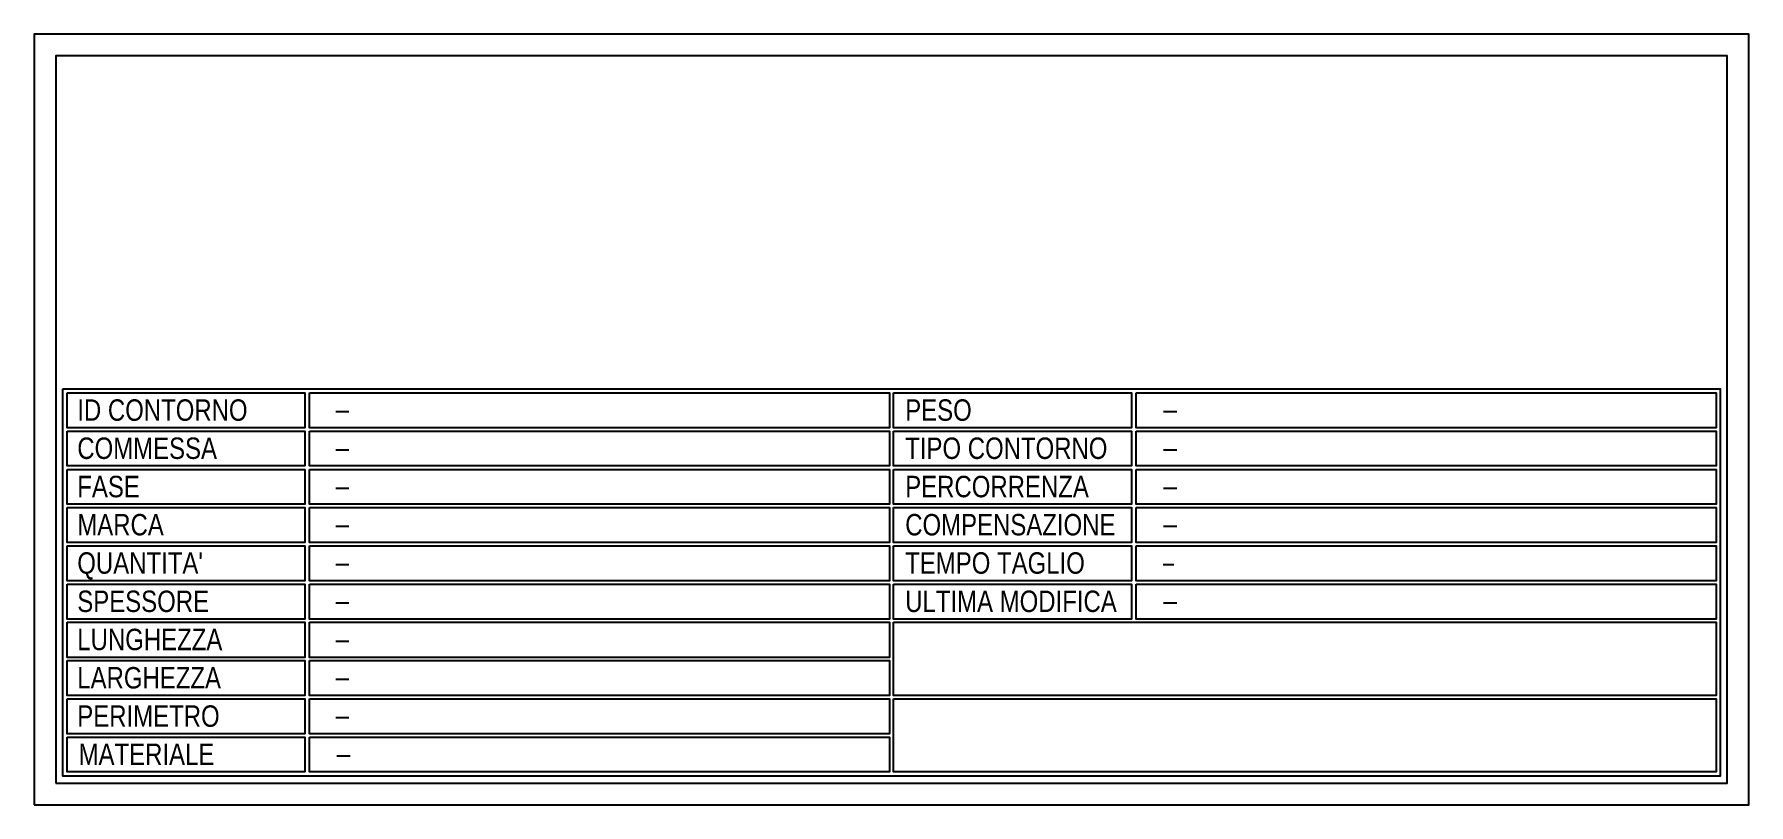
# Model space of a CAD drawing. Header units: millimetres. Extents: x 0 to 1200, y 0 to 539.
import ezdxf

# ---------------------------------------------------------------- set-up
doc = ezdxf.new("R2010")
doc.units = ezdxf.units.MM
doc.styles.add('EasyCutStyle', font='romans.shx', dxfattribs={"width": 0.8})
doc.styles.add('EasyCutStyle1', font='arial.ttf', dxfattribs={"width": 0.8})

# ---------------------------------------------------------------- blocks, each defined once
blk = doc.blocks.new('*U7')
at = {"color": 5}
blk.add_lwpolyline([(0, 0), (1200, 0), (1200, 539), (0, 539)], close=True, dxfattribs=at)
at = {"color": 7}
blk.add_lwpolyline([(15, 15), (1185, 15), (1185, 524), (15, 524)], close=True, dxfattribs=at)
at = {"color": 253}
blk.add_lwpolyline([(20, 291), (1180, 291), (1180, 20), (20, 20)], close=True, dxfattribs=at)
at = {"color": 2}
for points in [[(23, 288.1), (189.3, 288.1), (189.3, 263.7), (23, 263.7)], [(23, 288.1), (189.3, 288.1), (189.3, 263.7), (23, 263.7)], [(601.5, 288.1), (767.9, 288.1), (767.9, 263.7), (601.5, 263.7)], [(23, 261.4), (189.3, 261.4), (189.3, 237), (23, 237)], [(601.5, 261.4), (767.9, 261.4), (767.9, 237), (601.5, 237)], [(23, 234.6), (189.3, 234.6), (189.3, 210.2), (23, 210.2)], [(601.5, 234.6), (767.9, 234.6), (767.9, 210.2), (601.5, 210.2)], [(23, 207.9), (189.3, 207.9), (189.3, 183.4), (23, 183.4)], [(601.5, 207.9), (767.9, 207.9), (767.9, 183.4), (601.5, 183.4)], [(23, 181.1), (189.3, 181.1), (189.3, 156.7), (23, 156.7)], [(601.5, 181.1), (767.9, 181.1), (767.9, 156.7), (601.5, 156.7)], [(23, 154.3), (189.3, 154.3), (189.3, 129.9), (23, 129.9)], [(601.5, 154.3), (767.9, 154.3), (767.9, 129.9), (601.5, 129.9)], [(23, 127.6), (189.3, 127.6), (189.3, 103.1), (23, 103.1)], [(23, 100.8), (189.3, 100.8), (189.3, 76.4), (23, 76.4)], [(23, 74), (189.3, 74), (189.3, 49.6), (23, 49.6)], [(23, 47.3), (189.3, 47.3), (189.3, 22.9), (23, 22.9)]]:
    blk.add_lwpolyline(points, close=True, dxfattribs=at)
at = {"color": 1}
for points in [[(192.7, 288.1), (598.5, 288.1), (598.5, 263.7), (192.7, 263.7)], [(771.3, 288.1), (1177.2, 288.1), (1177.2, 263.7), (771.3, 263.7)], [(192.7, 261.4), (598.5, 261.4), (598.5, 237), (192.7, 237)], [(771.3, 261.4), (1177.2, 261.4), (1177.2, 237), (771.3, 237)], [(192.7, 234.6), (598.5, 234.6), (598.5, 210.2), (192.7, 210.2)], [(771.3, 234.6), (1177.2, 234.6), (1177.2, 210.2), (771.3, 210.2)], [(192.7, 207.9), (598.5, 207.9), (598.5, 183.4), (192.7, 183.4)], [(771.3, 207.9), (1177.2, 207.9), (1177.2, 183.4), (771.3, 183.4)], [(192.7, 181.1), (598.5, 181.1), (598.5, 156.7), (192.7, 156.7)], [(771.3, 181.1), (1177.2, 181.1), (1177.2, 156.7), (771.3, 156.7)], [(192.7, 154.3), (598.5, 154.3), (598.5, 129.9), (192.7, 129.9)], [(771.3, 154.3), (1177.2, 154.3), (1177.2, 129.9), (771.3, 129.9)], [(192.7, 127.6), (598.5, 127.6), (598.5, 103.1), (192.7, 103.1)], [(601.5, 127.6), (1177.2, 127.6), (1177.2, 76.4), (601.5, 76.4)], [(192.7, 100.8), (598.5, 100.8), (598.5, 76.4), (192.7, 76.4)], [(192.7, 74), (598.5, 74), (598.5, 49.6), (192.7, 49.6)], [(601.5, 74), (1177.2, 74), (1177.2, 22.9), (601.5, 22.9)], [(192.7, 47.3), (598.5, 47.3), (598.5, 22.9), (192.7, 22.9)]]:
    blk.add_lwpolyline(points, close=True, dxfattribs=at)
at = {"color": 161, "style": 'EasyCutStyle1', "width": 0.8}
for s, p in [('ID CONTORNO', (30.1, 268.6)), ('PESO', (609.6, 268.6)), ('COMMESSA', (30.1, 241.9)), ('TIPO CONTORNO', (609.6, 241.9)), ('FASE', (30.1, 215.1)), ('PERCORRENZA', (609.6, 215.1)), ('MARCA', (30.1, 188.4)), ('COMPENSAZIONE', (609.6, 188.4)), ("QUANTITA'", (30.1, 161.6)), ('TEMPO TAGLIO', (609.6, 161.6)), ('SPESSORE', (30.1, 134.8)), ('ULTIMA MODIFICA', (609.6, 134.8)), ('LUNGHEZZA', (30.1, 108.1)), ('LARGHEZZA', (30.1, 81.3)), ('PERIMETRO', (30.1, 54.5)), ('MATERIALE', (31, 27.8))]:
    blk.add_text(s, height=15, dxfattribs=at).set_placement(p)
at = {"style": 'EasyCutStyle'}
for tag, p, width in [('IDSHAPE', (208.9, 268.6), 0.8), ('WEIGTHSHAPE', (788.4, 268.6), 0.8), ('ORDERSHAPE', (208.9, 241.9), 0.8), ('TYPESHAPE', (788.4, 241.9), 0.8), ('PHASESHAPE', (208.9, 215.1), 0.8), ('JOUSHAPE', (788.4, 215.1), 0.8), ('MKSHAPE', (208.9, 188.4), 0.8), ('COMPSHAPE', (788.4, 188.4), 0.8), ('QTASHAPE', (208.9, 161.6), 0.8), ('TIMECUTSHAPE', (788.4, 161.6), 0.65), ('TKSHAPE', (208.9, 134.8), 0.8), ('LASTMODIFYSHAPE', (788.4, 134.8), 0.8), ('LENGTHSHAPE', (208.9, 108.1), 0.8), ('HEIGHTSHAPE', (208.9, 81.3), 0.8), ('PERIMETERSHAPE', (208.9, 54.5), 0.8), ('MATSHAPE', (209.8, 27.8), 0.8)]:
    blk.add_attdef(tag, p, '', height=15, dxfattribs=dict(at, width=width))

msp = doc.modelspace()

# ---------------------------------------------------------------- block references
msp.add_blockref('*U7', (0, 0)).add_auto_attribs({'IDSHAPE': '-', 'ORDERSHAPE': '-', 'PHASESHAPE': '-', 'MKSHAPE': '-', 'TKSHAPE': '-', 'LENGTHSHAPE': '-', 'HEIGHTSHAPE': '-', 'MATSHAPE': '-', 'LASTMODIFYSHAPE': '-', 'PERIMETERSHAPE': '-', 'WEIGTHSHAPE': '-', 'TYPESHAPE': '-', 'JOUSHAPE': '-', 'COMPSHAPE': '-', 'TIMECUTSHAPE': '-', 'QTASHAPE': '-'})

doc.saveas('drawing.dxf')
